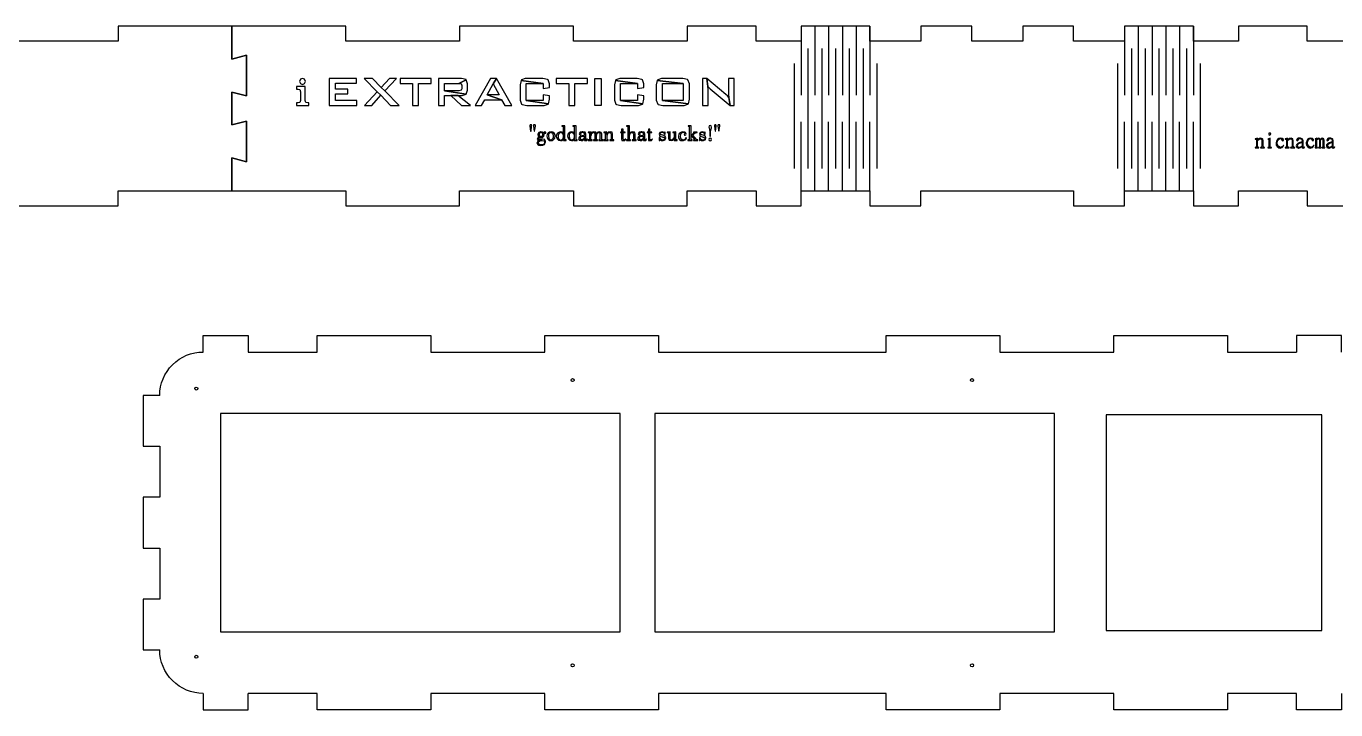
# Model space of a CAD drawing. Extents: x 603 to 3085, y 516 to 1117.
# Drawn here: x 1165.5 to 1602.7, y 829.4 to 1057.7 of the extents above; entities that cross this region are included whole.
import ezdxf

# ---------------------------------------------------------------- set-up
doc = ezdxf.new("R2010")
doc.units = 0
doc.layers.get('0').update_dxf_attribs({"linetype": 'CONTINUOUS'})

msp = doc.modelspace()

# ---------------------------------------------------------------- linework, layer by layer
for p, q in [((1424.16, 1057.68), (1424.16, 1034.68)), ((1428.76, 1057.68), (1428.76, 1034.68)), ((1433.36, 1057.68), (1433.36, 1034.68)), ((1437.96, 1057.68), (1437.96, 1034.68)), ((1442.56, 1057.68), (1442.56, 1034.68)), ((1447.16, 1057.68), (1447.16, 1034.68)), ((1532.16, 1057.68), (1532.16, 1034.68)), ((1536.76, 1057.68), (1536.76, 1034.68)), ((1541.36, 1057.68), (1541.36, 1034.68)), ((1545.96, 1057.68), (1545.96, 1034.68)), ((1550.56, 1057.68), (1550.56, 1034.68)), ((1555.16, 1057.68), (1555.16, 1034.68)), ((1426.46, 1050.18), (1426.46, 1010.18)), ((1431.06, 1050.18), (1431.06, 1010.18)), ((1435.66, 1050.18), (1435.66, 1010.18)), ((1440.26, 1050.18), (1440.26, 1010.18)), ((1444.86, 1050.18), (1444.86, 1010.18)), ((1534.46, 1050.18), (1534.46, 1010.18)), ((1539.06, 1050.18), (1539.06, 1010.18)), ((1543.66, 1050.18), (1543.66, 1010.18)), ((1548.26, 1050.18), (1548.26, 1010.18)), ((1552.86, 1050.18), (1552.86, 1010.18)), ((1421.86, 1045.18), (1421.86, 1010.18)), ((1449.46, 1045.18), (1449.46, 1010.18)), ((1529.86, 1045.18), (1529.86, 1010.18)), ((1557.46, 1045.18), (1557.46, 1010.18)), ((1424.16, 1002.68), (1424.16, 1025.68)), ((1428.76, 1002.68), (1428.76, 1025.68)), ((1433.36, 1002.68), (1433.36, 1025.68)), ((1437.96, 1002.68), (1437.96, 1025.68)), ((1442.56, 1002.68), (1442.56, 1025.68)), ((1447.16, 1002.68), (1447.16, 1025.68)), ((1532.16, 1002.68), (1532.16, 1025.68)), ((1536.76, 1002.68), (1536.76, 1025.68)), ((1541.36, 1002.68), (1541.36, 1025.68)), ((1545.96, 1002.68), (1545.96, 1025.68)), ((1550.56, 1002.68), (1550.56, 1025.68)), ((1555.16, 1002.68), (1555.16, 1025.68))]:
    msp.add_line(p, q)
for points in [[(1158.16, 997.68), (1196.16, 997.68), (1196.16, 1002.68), (1234.16, 1002.68), (1234.16, 1013.68), (1238.99, 1012.39), (1238.99, 1025.97), (1234.16, 1024.68), (1234.16, 1035.68), (1238.99, 1034.39), (1238.99, 1047.97), (1234.16, 1046.68), (1234.16, 1057.68), (1196.16, 1057.68), (1196.16, 1052.68), (1158.16, 1052.68)], [(1631.16, 1052.68), (1593.16, 1052.68), (1593.16, 1057.68), (1570.16, 1057.68), (1570.16, 1052.68), (1555.16, 1052.68), (1555.16, 1057.68), (1532.16, 1057.68), (1532.16, 1052.68), (1515.16, 1052.68), (1515.16, 1057.68), (1498.16, 1057.68), (1498.16, 1052.68), (1481.16, 1052.68), (1481.16, 1057.68), (1464.16, 1057.68), (1464.16, 1052.68), (1447.16, 1052.68), (1447.16, 1057.68), (1424.16, 1057.68), (1424.16, 1052.68), (1409.16, 1052.68), (1409.16, 1057.68), (1386.16, 1057.68), (1386.16, 1052.68), (1348.16, 1052.68), (1348.16, 1057.68), (1310.16, 1057.68), (1310.16, 1052.68), (1272.16, 1052.68), (1272.16, 1057.68), (1234.16, 1057.68), (1234.16, 1046.68), (1238.99, 1047.97), (1238.99, 1034.39), (1234.16, 1035.68), (1234.16, 1024.68), (1238.99, 1025.97), (1238.99, 1012.39), (1234.16, 1013.68), (1234.16, 1002.68), (1272.16, 1002.68), (1272.16, 997.68), (1310.16, 997.68), (1310.16, 1002.68), (1348.16, 1002.68), (1348.16, 997.68), (1386.16, 997.68), (1386.16, 1002.68), (1409.16, 1002.68), (1409.16, 997.68), (1424.16, 997.68), (1424.16, 1002.68), (1447.16, 1002.68), (1447.16, 997.68), (1464.16, 997.68), (1464.16, 1002.68), (1515.16, 1002.68), (1515.16, 997.68), (1532.16, 997.68), (1532.16, 1002.68), (1555.16, 1002.68), (1555.16, 997.68), (1570.16, 997.68), (1570.16, 1002.68), (1593.16, 1002.68), (1593.16, 997.68), (1631.16, 997.68)], [(1224.58, 948.86), (1224.58, 954.36), (1239.58, 954.36), (1239.58, 948.86)], [(1239.58, 948.86), (1262.58, 948.86), (1262.58, 954.36), (1300.58, 954.36), (1300.58, 948.86), (1338.58, 948.86), (1338.58, 954.36), (1376.58, 954.36), (1376.58, 948.86), (1452.58, 948.86), (1452.58, 954.36), (1490.58, 954.36), (1490.58, 948.86), (1528.58, 948.86), (1528.58, 954.36), (1566.58, 954.36), (1566.58, 948.86), (1589.58, 948.86)], [(1604.58, 948.86), (1604.58, 954.36), (1589.58, 954.36), (1589.58, 948.86)], [(1210.08, 934.36), (1204.58, 934.36), (1204.58, 917.36), (1210.08, 917.36), (1210.08, 900.36), (1204.58, 900.36), (1204.58, 883.36), (1210.08, 883.36), (1210.08, 866.36), (1204.58, 866.36), (1204.58, 849.36), (1210.08, 849.36)], [(1224.58, 834.86), (1224.58, 829.36), (1239.58, 829.36), (1239.58, 834.86)], [(1589.58, 834.86), (1566.58, 834.86), (1566.58, 829.36), (1528.58, 829.36), (1528.58, 834.86), (1490.58, 834.86), (1490.58, 829.36), (1452.58, 829.36), (1452.58, 834.86), (1376.58, 834.86), (1376.58, 829.36), (1338.58, 829.36), (1338.58, 834.86), (1300.58, 834.86), (1300.58, 829.36), (1262.58, 829.36), (1262.58, 834.86), (1239.58, 834.86)], [(1604.58, 834.86), (1604.58, 829.36), (1589.58, 829.36), (1589.58, 834.86)]]:
    msp.add_lwpolyline(points)
at = {"color": 1}
for points in [[(1258.62, 1037.49), (1255.76, 1037.49), (1255.76, 1036.64), (1256.27, 1036.64), (1256.85, 1036.48), (1257.02, 1035.8), (1257.02, 1032.86), (1256.85, 1032.18), (1256.27, 1032.1), (1255.76, 1032.1), (1255.76, 1031.17), (1259.8, 1031.17), (1259.8, 1032.1), (1259.46, 1032.1), (1258.79, 1032.18), (1258.62, 1032.86)], [(1257.7, 1040.26), (1257.02, 1040.01), (1256.69, 1039.25), (1257.02, 1038.58), (1257.7, 1038.24), (1258.45, 1038.58), (1258.71, 1039.25), (1258.45, 1040.01)], [(1275.8, 1040.18), (1266.62, 1040.18), (1266.62, 1031.17), (1275.88, 1031.17), (1275.88, 1032.86), (1268.73, 1032.86), (1268.73, 1035.13), (1272.85, 1035.13), (1272.85, 1036.64), (1268.73, 1036.64), (1268.73, 1038.66), (1275.8, 1038.66)], [(1281.1, 1040.18), (1278.32, 1040.18), (1282.7, 1035.8), (1283.88, 1034.62), (1287.16, 1031.17), (1290.02, 1031.17), (1285.23, 1036.05), (1283.96, 1037.15)], [(1289.1, 1040.18), (1286.74, 1040.18), (1283.96, 1037.15), (1285.23, 1036.05)], [(1300.63, 1040.18), (1290.28, 1040.18), (1290.28, 1038.58), (1294.4, 1038.58), (1294.4, 1031.17), (1296.42, 1031.17), (1296.42, 1038.58), (1300.63, 1038.58)], [(1310.82, 1040.18), (1303.16, 1040.18), (1303.16, 1031.17), (1305.18, 1031.17), (1305.18, 1034.54), (1307.2, 1034.54), (1309.64, 1034.54), (1310.82, 1034.54), (1310.99, 1034.54), (1312.42, 1034.96), (1305.18, 1036.14), (1305.18, 1038.58), (1309.89, 1038.58), (1312.42, 1039.76), (1312.33, 1039.84)], [(1312.42, 1039.76), (1309.89, 1038.58), (1310.65, 1038.5), (1310.9, 1037.91), (1310.9, 1036.81), (1310.65, 1036.31), (1309.89, 1036.14), (1305.18, 1036.14), (1312.42, 1034.96), (1312.84, 1036.31), (1312.84, 1038.41)], [(1322.52, 1040.18), (1320.5, 1040.18), (1315.36, 1031.17), (1317.47, 1031.17), (1318.56, 1033.11), (1324.2, 1033.11), (1319.41, 1034.79), (1321.43, 1038.41)], [(1322.52, 1040.18), (1321.43, 1038.41), (1323.36, 1034.79), (1319.41, 1034.79), (1324.2, 1033.11), (1325.3, 1031.17), (1327.66, 1031.17)], [(1330.69, 1039.59), (1330.35, 1038.08), (1330.35, 1033.28), (1330.35, 1032.94), (1330.85, 1031.59), (1331.02, 1031.51), (1332.62, 1031.17), (1337.93, 1031.17), (1338.43, 1031.17), (1339.69, 1031.59), (1339.86, 1031.76), (1332.45, 1032.86), (1332.45, 1038.58), (1338.09, 1038.58)], [(1337.93, 1040.18), (1332.62, 1040.18), (1332.12, 1040.18), (1330.85, 1039.76), (1330.69, 1039.59), (1338.09, 1038.58), (1338.09, 1036.9), (1340.2, 1037.23), (1340.2, 1038.08), (1340.2, 1038.41), (1339.69, 1039.76), (1339.53, 1039.84)], [(1352.83, 1040.18), (1342.47, 1040.18), (1342.47, 1038.58), (1346.6, 1038.58), (1346.6, 1031.17), (1348.7, 1031.17), (1348.7, 1038.58), (1352.83, 1038.58)], [(1355.35, 1031.17), (1355.35, 1040.18), (1357.46, 1040.18), (1357.46, 1031.17), (1355.35, 1031.17)], [(1362.26, 1039.59), (1361.92, 1038.08), (1361.92, 1033.28), (1361.92, 1032.94), (1362.34, 1031.59), (1362.51, 1031.51), (1364.11, 1031.17), (1369.5, 1031.17), (1369.92, 1031.17), (1371.26, 1031.59), (1371.35, 1031.76), (1363.94, 1032.86), (1363.94, 1038.58), (1369.58, 1038.58)], [(1369.5, 1040.18), (1364.11, 1040.18), (1363.69, 1040.18), (1362.34, 1039.76), (1362.26, 1039.59), (1369.58, 1038.58), (1369.58, 1036.9), (1371.68, 1037.23), (1371.68, 1038.08), (1371.68, 1038.41), (1371.26, 1039.76), (1371.01, 1039.84)], [(1376.15, 1039.59), (1375.81, 1038.08), (1375.81, 1033.28), (1375.81, 1032.94), (1376.32, 1031.59), (1376.48, 1031.51), (1378.08, 1031.17), (1384.65, 1031.17), (1385.15, 1031.17), (1386.42, 1031.59), (1386.59, 1031.76), (1377.91, 1032.86), (1377.91, 1038.58), (1384.82, 1038.58)], [(1384.65, 1040.18), (1378.08, 1040.18), (1377.58, 1040.18), (1376.32, 1039.76), (1376.15, 1039.59), (1384.82, 1038.58), (1384.82, 1032.86), (1377.91, 1032.86), (1386.59, 1031.76), (1386.92, 1033.28), (1386.92, 1038.08), (1386.92, 1038.41), (1386.42, 1039.76), (1386.25, 1039.84)], [(1392.73, 1040.18), (1391.3, 1040.18), (1391.3, 1031.17), (1393.15, 1031.17), (1393.15, 1036.05), (1393.15, 1036.64), (1393.07, 1037.49)], [(1392.73, 1040.18), (1393.07, 1037.49), (1393.4, 1037.15), (1393.83, 1036.73), (1400.48, 1031.17), (1400.06, 1033.87), (1399.63, 1034.37), (1399.05, 1034.88)], [(1401.82, 1040.18), (1399.97, 1040.18), (1399.97, 1035.47), (1399.97, 1034.96), (1400.06, 1033.87), (1400.48, 1031.17), (1401.82, 1031.17)], [(1282.7, 1035.8), (1278.41, 1031.17), (1280.85, 1031.17), (1283.88, 1034.62)], [(1309.64, 1034.54), (1307.2, 1034.54), (1310.82, 1031.17), (1313.85, 1031.17)], [(1338.09, 1034.79), (1338.09, 1032.86), (1332.45, 1032.86), (1339.86, 1031.76), (1340.2, 1033.28), (1340.2, 1034.37)], [(1369.58, 1034.79), (1369.58, 1032.86), (1363.94, 1032.86), (1371.35, 1031.76), (1371.68, 1033.28), (1371.68, 1034.37)], [(1333.97, 1024.77), (1333.72, 1024.69), (1333.63, 1024.44), (1333.63, 1024.44), (1333.63, 1024.27), (1333.89, 1022.67), (1334.05, 1022.67), (1334.22, 1024.27), (1334.22, 1024.35), (1334.31, 1024.44), (1334.22, 1024.69)], [(1335.15, 1024.77), (1334.9, 1024.69), (1334.81, 1024.44), (1334.81, 1024.35), (1334.9, 1024.27), (1335.06, 1022.67), (1335.23, 1022.67), (1335.48, 1024.27), (1335.48, 1024.35), (1335.48, 1024.44), (1335.4, 1024.69)], [(1345.33, 1024.44), (1344.91, 1024.44), (1344.41, 1024.44), (1344.32, 1024.44), (1344.32, 1024.27), (1344.75, 1024.27), (1344.75, 1021.83), (1344.75, 1021.41), (1344.75, 1020.4), (1344.83, 1019.98), (1344.83, 1019.47), (1345.17, 1019.47), (1345.76, 1019.55), (1345.76, 1019.72), (1345.33, 1019.72)], [(1349.04, 1024.44), (1348.53, 1024.44), (1348.11, 1024.44), (1347.94, 1024.44), (1347.94, 1024.27), (1348.45, 1024.27), (1348.45, 1021.83), (1348.45, 1021.41), (1348.45, 1020.4), (1348.45, 1019.98), (1348.45, 1019.47), (1348.87, 1019.47), (1349.46, 1019.55), (1349.46, 1019.72), (1349.04, 1019.72)], [(1364.78, 1023.26), (1364.61, 1023.26), (1364.44, 1023.26), (1364.28, 1022.33), (1363.86, 1022.33), (1363.86, 1022.16), (1364.28, 1022.16), (1364.28, 1020.06), (1364.36, 1019.55), (1365.12, 1019.72), (1364.87, 1019.81), (1364.78, 1020.06), (1364.78, 1022.16), (1365.46, 1022.16), (1365.46, 1022.33), (1364.78, 1022.33)], [(1364.28, 1023.26), (1364.28, 1022.33), (1364.44, 1023.26), (1364.36, 1023.26)], [(1366.89, 1024.44), (1366.38, 1024.44), (1365.88, 1024.35), (1365.88, 1024.27), (1366.3, 1024.27), (1366.3, 1019.72), (1365.88, 1019.72), (1365.88, 1019.55), (1367.22, 1019.55), (1367.22, 1019.72), (1366.89, 1019.72), (1366.89, 1020.99), (1366.89, 1021.24), (1366.89, 1021.66)], [(1373.71, 1023.26), (1373.54, 1023.26), (1373.37, 1023.26), (1373.2, 1022.33), (1372.78, 1022.33), (1372.78, 1022.16), (1373.2, 1022.16), (1373.2, 1020.06), (1373.28, 1019.55), (1374.04, 1019.72), (1373.79, 1019.81), (1373.71, 1020.06), (1373.71, 1022.16), (1374.38, 1022.16), (1374.38, 1022.33), (1373.71, 1022.33)], [(1373.2, 1023.26), (1373.2, 1022.33), (1373.37, 1023.26), (1373.28, 1023.26)], [(1387.43, 1024.44), (1386.92, 1024.44), (1386.5, 1024.44), (1386.5, 1024.27), (1386.84, 1024.27), (1386.84, 1019.72), (1386.42, 1019.72), (1386.42, 1019.55), (1387.85, 1019.55), (1387.85, 1019.72), (1387.43, 1019.72)], [(1393.83, 1024.52), (1393.49, 1024.35), (1393.4, 1023.93), (1393.49, 1023.68), (1393.57, 1023.09), (1393.66, 1022.42), (1393.74, 1021.74), (1393.74, 1020.99), (1393.91, 1020.99), (1393.99, 1021.57), (1393.99, 1022.33), (1394.08, 1023.01), (1394.25, 1023.68), (1394.25, 1023.93), (1394.16, 1024.35)], [(1395.59, 1024.77), (1395.34, 1024.69), (1395.26, 1024.44), (1395.26, 1024.44), (1395.26, 1024.27), (1395.51, 1022.67), (1395.59, 1022.67), (1395.85, 1024.27), (1395.85, 1024.35), (1395.85, 1024.44), (1395.76, 1024.69)], [(1396.77, 1024.77), (1396.52, 1024.69), (1396.44, 1024.44), (1396.44, 1024.35), (1396.44, 1024.27), (1396.69, 1022.67), (1396.77, 1022.67), (1397.02, 1024.27), (1397.02, 1024.35), (1397.02, 1024.44), (1397.02, 1024.69)], [(1336.24, 1019.64), (1336.92, 1019.47), (1336.83, 1019.47), (1336.24, 1019.13), (1335.99, 1018.63), (1335.99, 1018.63), (1336.33, 1018.12), (1336.58, 1017.95), (1337.42, 1018.04), (1337.42, 1018.04), (1336.75, 1018.21), (1336.5, 1018.71), (1336.66, 1019.13), (1337.17, 1019.47), (1337.67, 1019.47)], [(1337.34, 1022.42), (1337.17, 1022.42), (1336.58, 1022.16), (1336.5, 1022.08), (1336.24, 1021.49), (1336.41, 1020.99), (1336.83, 1020.65), (1336.24, 1020.4), (1336.07, 1019.98), (1336.24, 1019.64), (1337.67, 1019.47), (1337.76, 1019.47), (1338.43, 1019.39), (1338.68, 1018.88), (1338.68, 1018.88), (1338.35, 1018.29), (1338.18, 1018.21), (1337.42, 1018.04), (1336.58, 1017.95), (1337.34, 1017.87), (1337.93, 1017.95), (1338.52, 1018.21), (1338.68, 1018.46), (1338.85, 1019.05), (1338.85, 1019.13), (1338.68, 1019.72), (1338.6, 1019.81), (1337.93, 1019.98), (1336.83, 1019.98), (1336.41, 1019.98), (1336.33, 1020.14), (1336.5, 1020.4), (1337.08, 1020.56), (1337.25, 1020.56), (1337.93, 1020.65), (1337.34, 1020.73), (1337, 1020.9), (1336.83, 1021.49), (1337, 1022.08), (1337.34, 1022.25), (1337.84, 1022.33)], [(1337.84, 1022.33), (1337.34, 1022.25), (1337.76, 1022.08), (1337.84, 1021.49), (1337.76, 1020.9), (1337.34, 1020.73), (1337.93, 1020.65), (1338.26, 1020.99), (1338.43, 1021.49), (1338.43, 1021.74), (1338.35, 1021.91), (1338.43, 1022.08), (1338.26, 1022.08)], [(1338.68, 1022.42), (1338.43, 1022.33), (1338.26, 1022.08), (1338.43, 1022.08), (1338.52, 1022.08), (1339.02, 1022.16), (1338.94, 1022.33)], [(1339.02, 1022.16), (1338.52, 1022.08), (1338.6, 1022), (1338.77, 1021.91), (1338.94, 1022)], [(1340.2, 1022.33), (1339.69, 1022), (1339.36, 1021.57), (1339.27, 1020.9), (1339.36, 1020.48), (1339.61, 1019.89), (1340.03, 1019.55), (1340.62, 1019.47), (1341.13, 1019.47), (1340.62, 1019.55), (1340.12, 1019.89), (1340.03, 1020.14), (1339.95, 1020.9), (1339.95, 1021.41), (1340.12, 1022), (1340.7, 1022.25)], [(1340.7, 1022.42), (1340.2, 1022.33), (1340.7, 1022.25), (1341.21, 1022), (1341.29, 1021.74), (1341.38, 1020.9), (1341.38, 1020.48), (1341.21, 1019.89), (1340.62, 1019.55), (1341.13, 1019.47), (1341.63, 1019.89), (1341.97, 1020.23), (1342.05, 1020.9), (1342.05, 1021.41), (1341.71, 1022), (1341.29, 1022.25)], [(1343.9, 1022.42), (1343.48, 1022.33), (1342.89, 1022), (1342.64, 1021.57), (1342.47, 1020.9), (1342.56, 1020.48), (1342.89, 1019.89), (1343.23, 1019.64), (1343.82, 1019.47), (1344.41, 1019.55), (1343.9, 1019.55), (1343.9, 1019.55), (1343.4, 1019.89), (1343.23, 1020.14), (1343.15, 1020.9), (1343.23, 1021.32), (1343.4, 1022), (1343.4, 1022), (1343.9, 1022.25), (1344.41, 1022.25)], [(1344.41, 1022.25), (1343.9, 1022.25), (1344.49, 1022), (1344.75, 1021.41), (1344.75, 1021.83)], [(1344.75, 1020.4), (1344.49, 1019.81), (1343.9, 1019.55), (1344.41, 1019.55), (1344.83, 1019.98)], [(1347.52, 1022.42), (1347.1, 1022.33), (1346.6, 1022), (1346.34, 1021.57), (1346.18, 1020.9), (1346.26, 1020.48), (1346.6, 1019.89), (1346.93, 1019.64), (1347.52, 1019.47), (1348.11, 1019.55), (1347.61, 1019.55), (1347.61, 1019.55), (1347.02, 1019.89), (1346.93, 1020.14), (1346.85, 1020.9), (1346.85, 1021.32), (1347.02, 1022), (1347.02, 1022), (1347.61, 1022.25), (1348.11, 1022.25)], [(1348.11, 1022.25), (1347.61, 1022.25), (1348.2, 1022), (1348.45, 1021.41), (1348.45, 1021.83)], [(1348.45, 1020.4), (1348.2, 1019.81), (1347.61, 1019.55), (1348.11, 1019.55), (1348.45, 1019.98)], [(1350.98, 1021.07), (1350.39, 1020.9), (1350.13, 1020.65), (1349.88, 1020.06), (1350.13, 1019.64), (1350.98, 1019.72), (1350.55, 1019.89), (1350.47, 1020.31), (1350.81, 1020.82), (1350.98, 1020.9), (1351.73, 1020.99)], [(1351.31, 1022.42), (1351.14, 1022.42), (1350.47, 1022.25), (1350.13, 1021.74), (1350.22, 1021.49), (1350.47, 1021.41), (1350.64, 1021.49), (1350.72, 1021.66), (1350.64, 1021.91), (1350.55, 1022), (1350.72, 1022.16), (1351.14, 1022.25), (1351.99, 1022.33)], [(1351.99, 1022.33), (1351.14, 1022.25), (1351.56, 1022.16), (1351.73, 1021.83), (1351.73, 1021.15), (1350.98, 1021.07), (1351.73, 1020.99), (1351.73, 1020.31), (1351.48, 1019.89), (1350.98, 1019.72), (1350.13, 1019.64), (1350.72, 1019.47), (1351.31, 1019.55), (1351.73, 1019.89), (1352.32, 1019.98), (1352.32, 1021.66), (1352.07, 1022.25)], [(1352.32, 1019.98), (1351.73, 1019.89), (1351.9, 1019.55), (1352.24, 1019.47), (1352.66, 1019.55), (1352.41, 1019.72), (1352.32, 1019.81)], [(1352.83, 1019.98), (1352.66, 1019.98), (1352.57, 1019.81), (1352.41, 1019.72), (1352.66, 1019.55)], [(1354.09, 1022.42), (1353.58, 1022.33), (1353.08, 1022.33), (1353.08, 1022.16), (1353.5, 1022.16), (1353.5, 1019.72), (1353.08, 1019.72), (1353.08, 1019.55), (1354.43, 1019.55), (1354.43, 1019.72), (1354.01, 1019.72), (1354.01, 1020.9), (1354.09, 1021.24), (1354.09, 1021.74)], [(1355.02, 1022.42), (1354.51, 1022.25), (1354.09, 1021.74), (1354.09, 1021.24), (1354.26, 1021.83), (1354.34, 1021.91), (1354.85, 1022.25), (1355.61, 1022.25)], [(1355.61, 1022.25), (1354.85, 1022.25), (1355.18, 1022.08), (1355.27, 1021.74), (1355.27, 1019.72), (1354.85, 1019.72), (1354.85, 1019.55), (1356.19, 1019.55), (1356.19, 1019.72), (1355.86, 1019.72), (1355.86, 1021.07), (1355.86, 1021.24), (1355.86, 1021.74)], [(1356.28, 1022.25), (1355.86, 1021.74), (1355.86, 1021.24), (1356.11, 1021.91), (1356.11, 1021.91), (1356.7, 1022.25)], [(1356.87, 1022.42), (1356.28, 1022.25), (1356.7, 1022.25), (1356.95, 1022.08), (1357.04, 1021.74), (1357.04, 1019.72), (1356.62, 1019.72), (1356.62, 1019.55), (1358.05, 1019.55), (1358.05, 1019.72), (1357.63, 1019.72), (1357.63, 1021.49), (1357.63, 1021.57), (1357.46, 1022.16)], [(1359.31, 1022.42), (1358.97, 1022.33), (1358.55, 1022.33), (1358.38, 1022.33), (1358.38, 1022.16), (1358.8, 1022.16), (1358.8, 1019.72), (1358.38, 1019.72), (1358.38, 1019.55), (1359.73, 1019.55), (1359.73, 1019.72), (1359.39, 1019.72), (1359.39, 1020.99), (1359.39, 1021.24), (1359.31, 1021.57)], [(1359.81, 1022.25), (1359.73, 1022.16), (1359.31, 1021.57), (1359.39, 1021.24), (1359.65, 1021.83), (1359.65, 1021.91), (1360.24, 1022.16)], [(1360.4, 1022.42), (1360.4, 1022.42), (1359.81, 1022.25), (1360.24, 1022.16), (1360.57, 1022.08), (1360.74, 1021.66), (1360.74, 1019.72), (1360.32, 1019.72), (1360.32, 1019.55), (1361.67, 1019.55), (1361.67, 1019.72), (1361.25, 1019.72), (1361.25, 1021.66), (1361.08, 1022.25)], [(1365.46, 1019.98), (1365.29, 1019.72), (1365.12, 1019.72), (1364.36, 1019.55), (1364.87, 1019.47), (1365.29, 1019.55), (1365.62, 1019.89)], [(1367.98, 1022.42), (1367.98, 1022.42), (1367.31, 1022.25), (1367.22, 1022.16), (1366.89, 1021.66), (1366.89, 1021.24), (1367.14, 1021.83), (1367.14, 1021.91), (1367.73, 1022.16), (1368.57, 1022.25)], [(1368.57, 1022.25), (1367.73, 1022.16), (1368.06, 1022.08), (1368.23, 1021.66), (1368.23, 1019.72), (1367.81, 1019.72), (1367.81, 1019.55), (1369.16, 1019.55), (1369.16, 1019.72), (1368.74, 1019.72), (1368.74, 1021.66)], [(1370.67, 1021.07), (1370.09, 1020.9), (1369.83, 1020.65), (1369.58, 1020.06), (1369.83, 1019.64), (1370.76, 1019.72), (1370.34, 1019.89), (1370.17, 1020.31), (1370.51, 1020.82), (1370.67, 1020.9), (1371.43, 1020.99)], [(1371.01, 1022.42), (1370.84, 1022.42), (1370.17, 1022.25), (1369.83, 1021.74), (1369.92, 1021.49), (1370.17, 1021.41), (1370.42, 1021.49), (1370.51, 1021.66), (1370.34, 1021.91), (1370.25, 1022), (1370.42, 1022.16), (1370.84, 1022.25), (1371.77, 1022.33)], [(1371.77, 1022.33), (1370.84, 1022.25), (1371.35, 1022.16), (1371.43, 1021.83), (1371.43, 1021.15), (1370.67, 1021.07), (1371.43, 1020.99), (1371.43, 1020.31), (1371.26, 1019.89), (1370.76, 1019.72), (1369.83, 1019.64), (1370.42, 1019.47), (1371.01, 1019.55), (1371.43, 1019.89), (1372.02, 1019.98), (1372.02, 1021.66), (1371.77, 1022.25)], [(1372.02, 1019.98), (1371.43, 1019.89), (1371.6, 1019.55), (1371.94, 1019.47), (1372.36, 1019.55), (1372.19, 1019.72), (1372.02, 1019.81)], [(1372.53, 1019.98), (1372.44, 1019.98), (1372.36, 1019.81), (1372.19, 1019.72), (1372.36, 1019.55)], [(1374.46, 1019.98), (1374.21, 1019.72), (1374.04, 1019.72), (1373.28, 1019.55), (1373.79, 1019.47), (1374.21, 1019.55), (1374.55, 1019.89)], [(1377.75, 1022.42), (1377.75, 1022.42), (1377.07, 1022.16), (1377.07, 1022.16), (1376.82, 1021.57), (1376.99, 1020.99), (1377.07, 1020.9), (1377.75, 1020.73), (1378, 1020.65), (1378.34, 1020.56), (1378.76, 1020.23), (1378.5, 1019.81), (1378, 1019.64), (1377.49, 1019.55), (1377.91, 1019.47), (1378.17, 1019.47), (1378.76, 1019.72), (1378.84, 1019.81), (1379.01, 1020.4), (1378.84, 1020.99), (1378.84, 1020.99), (1378.17, 1021.24), (1377.91, 1021.32), (1377.49, 1021.41), (1377.07, 1021.74), (1377.33, 1022.16), (1377.75, 1022.25), (1378.17, 1022.33)], [(1376.99, 1020.48), (1376.82, 1020.48), (1376.82, 1019.55), (1376.99, 1019.55), (1377.16, 1019.81), (1377.41, 1019.81), (1377.33, 1019.89)], [(1377.41, 1019.81), (1377.16, 1019.81), (1377.49, 1019.55), (1378, 1019.64), (1378, 1019.64)], [(1378.17, 1022.33), (1377.75, 1022.25), (1378.34, 1022.08), (1378.5, 1022.16)], [(1378.76, 1022.33), (1378.67, 1022.33), (1378.5, 1022.16), (1378.34, 1022.08), (1378.59, 1021.57), (1378.76, 1021.57)], [(1380.44, 1022.42), (1380.1, 1022.33), (1379.68, 1022.33), (1379.51, 1022.33), (1379.51, 1022.16), (1379.94, 1022.16), (1379.94, 1020.23), (1380.1, 1019.64), (1380.95, 1019.64), (1380.52, 1019.81), (1380.44, 1020.23)], [(1381.79, 1020.56), (1381.53, 1019.98), (1380.95, 1019.64), (1380.1, 1019.64), (1380.1, 1019.64), (1380.78, 1019.47), (1381.37, 1019.64), (1381.79, 1020.06)], [(1382.38, 1022.42), (1381.96, 1022.33), (1381.53, 1022.33), (1381.37, 1022.33), (1381.37, 1022.16), (1381.79, 1022.16), (1381.79, 1020.65), (1381.79, 1020.56), (1381.79, 1020.06), (1381.79, 1019.47), (1382.21, 1019.47), (1382.63, 1019.55), (1382.8, 1019.55), (1382.8, 1019.72), (1382.38, 1019.72)], [(1384.23, 1022.33), (1383.64, 1022), (1383.39, 1021.57), (1383.22, 1020.9), (1383.3, 1020.4), (1383.64, 1019.81), (1383.98, 1019.55), (1384.73, 1019.64), (1384.65, 1019.64), (1384.14, 1019.89), (1383.98, 1020.14), (1383.89, 1020.9), (1383.98, 1021.41), (1384.14, 1022), (1384.14, 1022), (1384.82, 1022.25)], [(1385.91, 1020.4), (1385.74, 1020.4), (1385.74, 1020.4), (1385.41, 1019.81), (1385.41, 1019.81), (1384.73, 1019.64), (1383.98, 1019.55), (1384.65, 1019.47), (1384.9, 1019.47), (1385.49, 1019.72), (1385.66, 1019.81)], [(1384.73, 1022.42), (1384.23, 1022.33), (1384.82, 1022.25), (1385.24, 1022.16), (1385.41, 1022), (1385.32, 1021.83), (1385.15, 1021.57), (1385.24, 1021.32), (1385.49, 1021.24), (1385.74, 1021.41), (1385.83, 1021.66), (1385.58, 1022.16), (1385.41, 1022.25)], [(1389.45, 1022.33), (1388.27, 1022.33), (1388.27, 1022.16), (1388.69, 1022.16), (1387.43, 1021.15), (1388.69, 1019.72), (1388.27, 1019.72), (1388.27, 1019.55), (1389.7, 1019.55), (1389.7, 1019.72), (1389.36, 1019.72), (1388.02, 1021.32), (1389.03, 1022.16), (1389.45, 1022.16)], [(1391.13, 1022.42), (1391.13, 1022.42), (1390.46, 1022.16), (1390.46, 1022.16), (1390.21, 1021.57), (1390.46, 1020.99), (1390.46, 1020.9), (1391.22, 1020.73), (1391.38, 1020.65), (1391.72, 1020.56), (1392.14, 1020.23), (1391.89, 1019.81), (1391.38, 1019.64), (1390.88, 1019.55), (1391.3, 1019.47), (1391.55, 1019.47), (1392.14, 1019.72), (1392.23, 1019.81), (1392.39, 1020.4), (1392.23, 1020.99), (1392.23, 1020.99), (1391.55, 1021.24), (1391.38, 1021.32), (1390.88, 1021.41), (1390.54, 1021.74), (1390.71, 1022.16), (1391.13, 1022.25), (1391.55, 1022.33)], [(1390.37, 1020.48), (1390.21, 1020.48), (1390.21, 1019.55), (1390.37, 1019.55), (1390.54, 1019.81), (1390.8, 1019.81), (1390.71, 1019.89)], [(1390.8, 1019.81), (1390.54, 1019.81), (1390.88, 1019.55), (1391.38, 1019.64), (1391.38, 1019.64)], [(1391.55, 1022.33), (1391.13, 1022.25), (1391.72, 1022.08), (1391.89, 1022.16)], [(1392.14, 1022.33), (1392.06, 1022.33), (1391.89, 1022.16), (1391.72, 1022.08), (1391.97, 1021.57), (1392.14, 1021.57)], [(1393.83, 1020.23), (1393.49, 1020.14), (1393.4, 1019.81), (1393.49, 1019.55), (1393.83, 1019.39), (1394.16, 1019.55), (1394.25, 1019.81), (1394.16, 1020.14)], [(1576.59, 1020.31), (1575.75, 1020.06), (1575.75, 1019.98), (1576.09, 1019.89), (1576.17, 1019.55), (1576.59, 1019.72)], [(1577.69, 1020.31), (1577.18, 1020.14), (1576.68, 1019.81), (1576.59, 1019.72), (1576.17, 1019.55), (1576.17, 1017.62), (1576.09, 1017.28), (1575.75, 1017.2), (1575.75, 1017.03), (1577.02, 1017.03), (1577.02, 1017.2), (1576.68, 1017.28), (1576.59, 1017.62), (1576.59, 1019.55), (1577.1, 1019.89), (1577.52, 1020.06), (1578.19, 1020.06)], [(1578.19, 1020.06), (1577.52, 1020.06), (1577.94, 1019.89), (1578.03, 1019.39), (1578.03, 1017.62), (1577.94, 1017.28), (1577.6, 1017.2), (1577.6, 1017.03), (1578.87, 1017.03), (1578.87, 1017.2), (1578.53, 1017.28), (1578.45, 1017.62), (1578.45, 1019.39), (1578.28, 1019.98)], [(1580.8, 1020.31), (1579.96, 1019.98), (1579.96, 1019.89), (1580.3, 1019.81), (1580.38, 1019.64), (1580.38, 1017.53), (1580.3, 1017.28), (1579.96, 1017.2), (1579.96, 1017.03), (1581.22, 1017.03), (1581.22, 1017.2), (1580.89, 1017.28), (1580.8, 1017.53)], [(1580.64, 1022), (1580.38, 1021.91), (1580.3, 1021.66), (1580.38, 1021.49), (1580.64, 1021.32), (1580.89, 1021.49), (1580.97, 1021.66), (1580.89, 1021.91)], [(1584.26, 1020.31), (1583.67, 1020.14), (1583.25, 1019.81), (1582.91, 1019.3), (1582.74, 1018.71), (1582.74, 1018.54), (1582.82, 1017.95), (1583.16, 1017.45), (1583.67, 1017.03), (1584.09, 1016.94), (1584.68, 1017.11), (1584.84, 1017.2), (1584.26, 1017.2), (1583.67, 1017.45), (1583.5, 1017.62), (1583.25, 1018.21), (1583.16, 1018.63), (1583.25, 1019.3), (1583.5, 1019.72), (1584, 1020.14), (1584.09, 1020.14), (1584.84, 1020.14)], [(1584.84, 1020.14), (1584.09, 1020.14), (1584.42, 1020.06), (1584.68, 1019.72), (1584.68, 1019.64), (1584.76, 1019.47), (1585.01, 1019.39), (1585.18, 1019.55), (1585.18, 1019.81)], [(1586.61, 1020.31), (1585.77, 1020.06), (1585.77, 1019.98), (1586.19, 1019.89), (1586.28, 1019.55), (1586.61, 1019.72)], [(1587.79, 1020.31), (1587.2, 1020.14), (1586.78, 1019.81), (1586.61, 1019.72), (1586.28, 1019.55), (1586.28, 1017.62), (1586.11, 1017.28), (1585.77, 1017.2), (1585.77, 1017.03), (1587.12, 1017.03), (1587.12, 1017.2), (1586.78, 1017.28), (1586.61, 1017.62), (1586.61, 1019.55), (1587.12, 1019.89), (1587.62, 1020.06), (1588.3, 1020.06)], [(1588.3, 1020.06), (1587.62, 1020.06), (1587.96, 1019.89), (1588.13, 1019.39), (1588.13, 1017.62), (1587.96, 1017.28), (1587.62, 1017.2), (1587.62, 1017.03), (1588.97, 1017.03), (1588.97, 1017.2), (1588.63, 1017.28), (1588.46, 1017.62), (1588.46, 1019.39), (1588.38, 1019.98)], [(1590.65, 1018.88), (1590.15, 1018.63), (1589.98, 1018.54), (1589.56, 1018.04), (1589.47, 1017.7), (1589.64, 1017.2), (1590.49, 1017.2), (1590.06, 1017.37), (1589.9, 1017.79), (1590.15, 1018.29), (1590.4, 1018.46), (1590.91, 1018.71), (1591.41, 1018.8)], [(1590.15, 1020.23), (1589.9, 1020.14), (1589.56, 1019.64), (1589.64, 1019.47), (1589.81, 1019.39), (1590.06, 1019.47), (1590.15, 1019.64), (1590.4, 1020.06), (1590.82, 1020.14)], [(1590.82, 1020.31), (1590.15, 1020.23), (1590.82, 1020.14), (1591.24, 1019.98), (1591.41, 1019.47), (1591.41, 1019.05), (1590.65, 1018.88), (1591.41, 1018.8), (1591.41, 1017.62), (1590.99, 1017.28), (1590.49, 1017.2), (1589.64, 1017.2), (1590.23, 1016.94), (1590.32, 1016.94), (1590.91, 1017.11), (1591.41, 1017.37), (1591.75, 1017.53), (1591.75, 1019.39), (1591.58, 1019.98), (1591.5, 1020.06), (1590.91, 1020.31)], [(1594.36, 1020.31), (1593.77, 1020.14), (1593.26, 1019.81), (1593.01, 1019.3), (1592.84, 1018.71), (1592.84, 1018.54), (1592.93, 1017.95), (1593.26, 1017.45), (1593.77, 1017.03), (1594.19, 1016.94), (1594.78, 1017.11), (1594.95, 1017.2), (1594.36, 1017.2), (1593.77, 1017.45), (1593.52, 1017.62), (1593.35, 1018.21), (1593.26, 1018.63), (1593.35, 1019.3), (1593.52, 1019.72), (1594.02, 1020.14), (1594.19, 1020.14), (1594.95, 1020.14)], [(1594.95, 1020.14), (1594.19, 1020.14), (1594.53, 1020.06), (1594.69, 1019.72), (1594.78, 1019.64), (1594.86, 1019.47), (1595.03, 1019.39), (1595.28, 1019.55), (1595.28, 1019.81)], [(1596.38, 1020.31), (1595.79, 1020.06), (1595.79, 1019.98), (1595.96, 1019.89), (1595.96, 1019.55), (1596.38, 1019.72)], [(1596.55, 1020.14), (1596.38, 1019.72), (1595.96, 1019.55), (1595.96, 1017.53), (1595.96, 1017.28), (1595.79, 1017.2), (1595.79, 1017.03), (1596.55, 1017.03), (1596.55, 1017.2), (1596.38, 1017.28), (1596.38, 1017.53), (1596.38, 1019.39), (1596.46, 1019.81), (1596.88, 1020.06)], [(1596.97, 1020.31), (1596.55, 1020.14), (1596.88, 1020.06), (1597.14, 1019.89), (1597.22, 1019.47), (1597.56, 1019.72), (1597.3, 1020.14)], [(1598.23, 1020.31), (1597.81, 1020.14), (1597.56, 1019.72), (1597.22, 1019.47), (1597.22, 1017.53), (1597.14, 1017.28), (1596.88, 1017.2), (1596.88, 1017.03), (1597.81, 1017.03), (1597.81, 1017.2), (1597.64, 1017.28), (1597.56, 1017.53), (1597.56, 1019.39), (1597.73, 1019.81), (1598.06, 1020.06), (1598.65, 1020.06)], [(1598.65, 1020.06), (1598.06, 1020.06), (1598.31, 1019.89), (1598.4, 1019.47), (1598.4, 1017.53), (1598.4, 1017.28), (1598.15, 1017.2), (1598.15, 1017.03), (1599.07, 1017.03), (1599.07, 1017.2), (1598.9, 1017.28), (1598.82, 1017.53), (1598.82, 1019.47)], [(1600.76, 1018.88), (1600.17, 1018.63), (1600.08, 1018.54), (1599.58, 1018.04), (1599.58, 1017.7), (1599.75, 1017.2), (1600.5, 1017.2), (1600.17, 1017.37), (1600, 1017.79), (1600.17, 1018.29), (1600.42, 1018.46), (1601.01, 1018.71), (1601.43, 1018.8)], [(1600.25, 1020.23), (1600, 1020.14), (1599.66, 1019.64), (1599.75, 1019.47), (1599.91, 1019.39), (1600.08, 1019.47), (1600.25, 1019.64), (1600.42, 1020.06), (1600.84, 1020.14)], [(1600.92, 1020.31), (1600.25, 1020.23), (1600.84, 1020.14), (1601.35, 1019.98), (1601.43, 1019.47), (1601.43, 1019.05), (1600.76, 1018.88), (1601.43, 1018.8), (1601.43, 1017.62), (1601.01, 1017.28), (1600.5, 1017.2), (1599.75, 1017.2), (1600.33, 1016.94), (1600.42, 1016.94), (1601.01, 1017.11), (1601.43, 1017.37), (1601.85, 1017.53), (1601.85, 1019.39), (1601.68, 1019.98), (1601.6, 1020.06), (1601.01, 1020.31)], [(1585.27, 1017.87), (1584.76, 1017.37), (1584.68, 1017.37), (1584.26, 1017.2), (1584.84, 1017.2), (1585.27, 1017.7), (1585.35, 1017.79)], [(1591.75, 1017.53), (1591.41, 1017.37), (1591.41, 1017.11), (1591.92, 1017.2), (1591.83, 1017.28)], [(1592.25, 1017.37), (1592, 1017.2), (1591.92, 1017.2), (1591.41, 1017.11), (1591.75, 1016.94), (1592.08, 1017.03), (1592.25, 1017.28)], [(1595.28, 1017.87), (1594.86, 1017.37), (1594.78, 1017.37), (1594.36, 1017.2), (1594.95, 1017.2), (1595.37, 1017.7), (1595.45, 1017.79)], [(1601.85, 1017.53), (1601.43, 1017.37), (1601.51, 1017.11), (1602.02, 1017.2), (1601.85, 1017.28)], [(1602.27, 1017.37), (1602.1, 1017.2), (1602.02, 1017.2), (1601.51, 1017.11), (1601.85, 1016.94), (1602.1, 1017.03), (1602.36, 1017.28)]]:
    msp.add_lwpolyline(points, close=True, dxfattribs=at)
for points in [[(1210.08, 934.36, -0.414214), (1224.58, 948.86)], [(1224.58, 834.86, -0.414214), (1210.08, 849.36)]]:
    msp.add_lwpolyline(points, format="xyb")
for points in [[(1230.33, 855.36), (1363.83, 855.36), (1363.83, 928.36), (1230.33, 928.36)], [(1375.33, 855.36), (1508.83, 855.36), (1508.83, 928.36), (1375.33, 928.36)], [(1526.08, 855.86), (1598.08, 855.86), (1598.08, 927.86), (1526.08, 927.86)]]:
    msp.add_lwpolyline(points, close=True)
for centre in [(1222.28, 936.66), (1347.91, 939.49), (1481.24, 939.49), (1222.28, 847.06), (1347.91, 844.23), (1481.24, 844.23)]:
    msp.add_circle(centre, 0.5)

doc.saveas('drawing.dxf')
